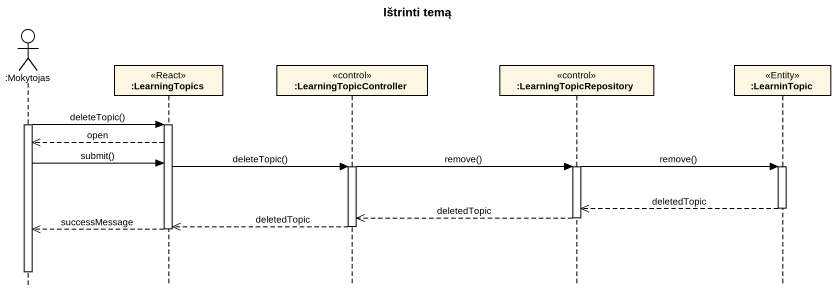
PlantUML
@startuml
title Ištrinti temą
hide footbox
actor ":Mokytojas" as Mokytojas
participant ":LearningTopics" as LearningTopics <<React>>
participant ":LearningTopicController" as LearningTopicController <<control>>
participant ":LearningTopicRepository" as LearningTopicRepository <<control>>
participant ":LearninTopic" as LearninTopic <<Entity>>

activate Mokytojas
Mokytojas -> LearningTopics : deleteTopic()
activate LearningTopics
LearningTopics -->> Mokytojas : open
Mokytojas -> LearningTopics : submit()
LearningTopics -> LearningTopicController : deleteTopic()
LearningTopicController -> LearningTopicRepository : remove()
LearningTopicRepository -> LearninTopic : remove()
activate LearningTopicController
activate LearningTopicRepository
activate LearninTopic
LearninTopic -->> LearningTopicRepository : deletedTopic
deactivate LearninTopic
LearningTopicRepository -->> LearningTopicController : deletedTopic
deactivate LearningTopicRepository
LearningTopicController -->> LearningTopics : deletedTopic
deactivate LearningTopicController
LearningTopics -->> Mokytojas : successMessage
deactivate LearningTopics
deactivate Mokytojas
@enduml
